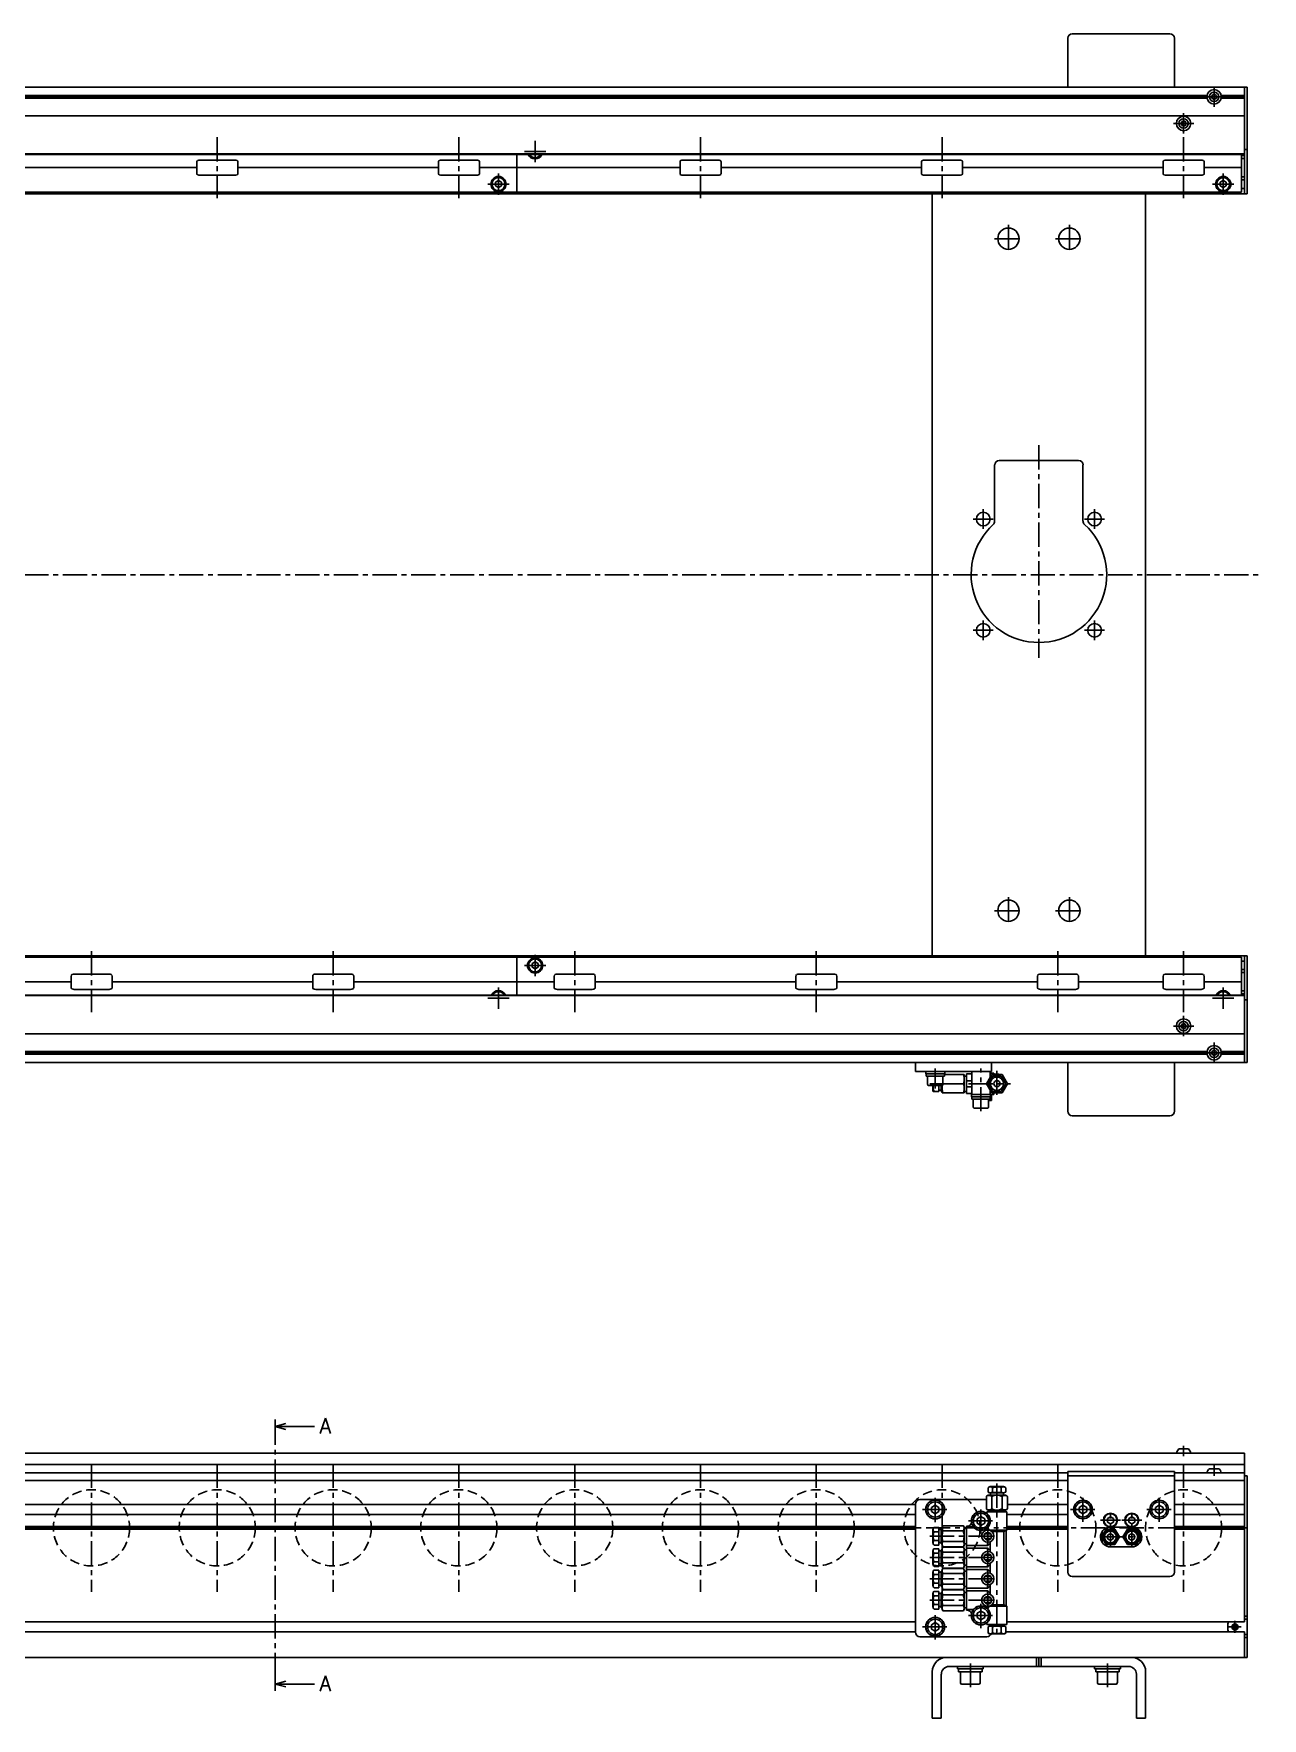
# Model space of a CAD drawing. Extents: x -10 to 3173, y -8 to 1151.
# Drawn here: x 1560 to 2366, y 28 to 1133 of the extents above; entities that cross this region are included whole.
import ezdxf

# ---------------------------------------------------------------- set-up
doc = ezdxf.new("R2010")
doc.units = 0
doc.header["$LTSCALE"] = 0.5
doc.linetypes.add('CENTER', pattern=[50.8, 31.75, -6.35, 6.35, -6.35])
doc.linetypes.add('DASHED', pattern=[19.05, 12.7, -6.35])
for name, color, linetype in [('MSM_CENTER', 1, 'CENTER'), ('MSM_CONTINUOUS', 7, 'CONTINUOUS'), ('MSM_DASHED', 4, 'DASHED'), ('MSM_PART_NUMBER', 7, 'CONTINUOUS')]:
    doc.layers.add(name, color=color, linetype=linetype)
doc.styles.get("Standard").update_dxf_attribs({"font": 'txt.shx', "height": 10, "bigfont": 'bigfont.shx'})

# ---------------------------------------------------------------- blocks, each defined once
blk = doc.blocks.new('*U88')
at = {"layer": 'MSM_PART_NUMBER'}
blk.add_text('A', height=10, dxfattribs=at).set_placement((1747.3, 214.9))
blk = doc.blocks.new('*U89')
at = {"layer": 'MSM_PART_NUMBER'}
blk.add_text('A', height=10, dxfattribs=at).set_placement((1747.3, 45.9))

msp = doc.modelspace()

# ---------------------------------------------------------------- linework, layer by layer
at = {"layer": 'MSM_CENTER'}
for p, q in [((2334.2, 1098.8), (2334.2, 1085.3)), ((2327.5, 1092), (2341, 1092)), ((2307.5, 1074.5), (2321, 1074.5)), ((2314.2, 1081.3), (2314.2, 1067.8)), ((1680.2, 1065.5), (1680.2, 1025.5)), ((1838.7, 1065.5), (1838.7, 1025.5)), ((1888.7, 1049.2), (1888.7, 1063.2)), ((1997.2, 1065.5), (1997.2, 1025.5)), ((2155.7, 1065.5), (2155.7, 1025.5)), ((2314.2, 1065.5), (2314.2, 1025.5)), ((1881.7, 1056.2), (1895.8, 1056.2)), ((1864.7, 1027.7), (1864.7, 1041.7)), ((2340.2, 1027.7), (2340.2, 1041.7)), ((1857.7, 1034.7), (1871.8, 1034.7)), ((2333.2, 1034.7), (2347.2, 1034.7)), ((2199.3, 1007.9), (2199.3, 989.9)), ((2239.3, 1007.9), (2239.3, 989.9)), ((2190.2, 998.9), (2208.3, 998.9)), ((2230.2, 998.9), (2248.2, 998.9)), ((2219.3, 863.4), (2219.3, 723.9)), ((2182.8, 821.4), (2182.8, 808.4)), ((2255.8, 821.4), (2255.8, 808.4)), ((2176.2, 814.9), (2189.3, 814.9)), ((2249.2, 814.9), (2262.3, 814.9)), ((359.7, 778.4), (2365.9, 778.4)), ((2176.2, 741.9), (2189.3, 741.9)), ((2182.8, 748.4), (2182.8, 735.4)), ((2249.2, 741.9), (2262.3, 741.9)), ((2255.8, 748.4), (2255.8, 735.4)), ((2199.3, 566.9), (2199.3, 548.9)), ((2239.3, 566.9), (2239.3, 548.9)), ((2190.2, 557.9), (2208.3, 557.9)), ((2230.2, 557.9), (2248.2, 557.9)), ((1597.7, 531.3), (1597.7, 491.3)), ((1756.2, 531.3), (1756.2, 491.3)), ((1914.7, 531.3), (1914.7, 491.3)), ((2073.2, 531.3), (2073.2, 491.3)), ((2231.7, 531.3), (2231.7, 491.3)), ((2314.2, 531.3), (2314.2, 491.3)), ((1881.7, 522), (1895.8, 522)), ((1888.7, 515), (1888.7, 529)), ((1857.7, 500.5), (1871.8, 500.5)), ((1864.7, 493.5), (1864.7, 507.5)), ((2333.2, 500.5), (2347.2, 500.5)), ((2340.2, 493.5), (2340.2, 507.5)), ((2314.2, 489), (2314.2, 475.5)), ((2307.5, 482.2), (2321, 482.2)), ((2327.5, 464.7), (2341, 464.7)), ((2334.2, 471.5), (2334.2, 458)), ((2151.2, 441.3), (2151.2, 454.4)), ((2181.2, 426.3), (2181.2, 454.4)), ((2147.7, 444.4), (2200.7, 444.4)), ((2191.7, 452.9), (2191.7, 435.9)), ((1718.2, 55), (1718.2, 215)), ((2314.2, 206.8), (2314.2, 200)), ((1597.7, 195), (1597.7, 111)), ((1680.2, 195), (1680.2, 111)), ((1756.2, 195), (1756.2, 111)), ((1838.7, 195), (1838.7, 111)), ((1914.7, 195), (1914.7, 111)), ((1997.2, 195), (1997.2, 111)), ((2073.2, 195), (2073.2, 111)), ((2155.7, 195), (2155.7, 111)), ((2231.7, 195), (2231.7, 111)), ((2314.2, 195), (2314.2, 111)), ((2334.2, 193.8), (2334.2, 187)), ((2191.7, 182), (2191.7, 81.5)), ((2151.2, 156.7), (2151.2, 173.3)), ((2248.2, 156.9), (2248.2, 173.1)), ((2298.2, 156.9), (2298.2, 173.1)), ((2143, 165), (2159.5, 165)), ((2173, 157.5), (2189.5, 157.5)), ((2181.2, 149.2), (2181.2, 165.8)), ((2240.1, 165), (2256.3, 165)), ((2259.7, 158), (2272.8, 158)), ((2266.2, 140), (2266.2, 164.6)), ((2273.7, 158), (2286.8, 158)), ((2280.2, 140), (2280.2, 164.6)), ((2290.1, 165), (2306.3, 165)), ((367.2, 153), (2356.3, 153)), ((2147.7, 147.5), (2191.7, 147.5)), ((2185.7, 141.5), (2185.7, 153.5)), ((2259.2, 147), (2287.3, 147)), ((2147.7, 133.5), (2191.7, 133.5)), ((2185.7, 127.5), (2185.7, 139.5)), ((2185.7, 113.5), (2185.7, 125.5)), ((2147.7, 119.5), (2191.7, 119.5)), ((2185.7, 99.5), (2185.7, 111.5)), ((2147.7, 105.5), (2191.7, 105.5)), ((2181.2, 87.2), (2181.2, 103.8)), ((2151.2, 79.7), (2151.2, 96.3)), ((2173, 95.5), (2189.5, 95.5)), ((2347.9, 84), (2347.9, 92)), ((2143, 88), (2159.5, 88)), ((2343.8, 88), (2351.9, 88)), ((2174.3, 48.4), (2174.3, 64)), ((2264.2, 48.4), (2264.2, 64))]:
    msp.add_line(p, q, dxfattribs=at)
at = {"layer": 'MSM_CONTINUOUS'}
for p, q in [((2238.2, 1098.4), (2238.2, 1130.4)), ((2241.2, 1133.4), (2305.2, 1133.4)), ((2308.2, 1098.4), (2308.2, 1130.4)), ((2355.9, 1098.4), (370.6, 1098.4)), ((2354.2, 1098.3), (372.2, 1098.3)), ((2354.2, 1028.4), (2354.2, 1098.4)), ((2355.9, 1028.4), (2355.9, 1098.4)), ((2329.6, 1092.9), (396.9, 1092.9)), ((2329.6, 1091.2), (396.9, 1091.2)), ((2329.5, 1092), (397, 1092)), ((2334.2, 1093.8), (2332.8, 1092.9)), ((2332.8, 1092.9), (2332.8, 1091.2)), ((2332.8, 1091.2), (2334.2, 1090.3)), ((2335.7, 1092.9), (2334.2, 1093.8)), ((2334.2, 1090.3), (2335.7, 1091.2)), ((2335.7, 1091.2), (2335.7, 1092.9)), ((2354.2, 1092.9), (2338.9, 1092.9)), ((2354.2, 1091.2), (2338.9, 1091.2)), ((2354.2, 1092), (2339, 1092)), ((2354.2, 1079.5), (372.2, 1079.5)), ((2313.4, 1076), (2312.5, 1074.5)), ((2312.5, 1074.5), (2313.4, 1073)), ((2313.4, 1076), (2315.1, 1076)), ((2313.4, 1073), (2315.1, 1073)), ((2316, 1074.5), (2315.1, 1076)), ((2315.1, 1073), (2316, 1074.5)), ((2354.2, 1054.1), (372.2, 1054.1)), ((2354.2, 1054.5), (422.2, 1054.5)), ((1691.7, 1050.5), (1668.8, 1050.5)), ((1850.2, 1050.5), (1827.3, 1050.5)), ((1876.7, 1054.1), (1876.7, 1029.4)), ((1888.7, 1053.9), (1888.4, 1054.1)), ((1889.1, 1054.1), (1888.7, 1053.9)), ((2008.7, 1050.5), (1985.8, 1050.5)), ((2167.2, 1050.5), (2144.3, 1050.5)), ((2325.7, 1050.5), (2302.8, 1050.5)), ((2352.2, 1054.1), (2352.2, 1029.4)), ((2354.2, 1053.4), (2352.2, 1053.4)), ((2354.2, 1051.4), (2352.2, 1051.4)), ((2355.9, 1057.4), (2354.2, 1057.4)), ((1666.8, 1045.5), (1535.2, 1045.5)), ((1666.8, 1049.5), (1666.8, 1041.5)), ((1691.7, 1040.5), (1668.8, 1040.5)), ((1693.7, 1041.5), (1693.7, 1049.5)), ((1825.3, 1045.5), (1693.7, 1045.5)), ((1825.3, 1049.5), (1825.3, 1041.5)), ((1850.2, 1040.5), (1827.3, 1040.5)), ((1852.2, 1041.5), (1852.2, 1049.5)), ((1983.8, 1045.5), (1852.2, 1045.5)), ((1983.8, 1049.5), (1983.8, 1041.5)), ((2008.7, 1040.5), (1985.8, 1040.5)), ((2010.7, 1041.5), (2010.7, 1049.5)), ((2142.3, 1045.5), (2010.7, 1045.5)), ((2142.3, 1049.5), (2142.3, 1041.5)), ((2167.2, 1040.5), (2144.3, 1040.5)), ((2169.2, 1041.5), (2169.2, 1049.5)), ((2300.8, 1045.5), (2169.2, 1045.5)), ((2300.8, 1049.5), (2300.8, 1041.5)), ((2325.7, 1040.5), (2302.8, 1040.5)), ((2327.7, 1041.5), (2327.7, 1049.5)), ((2327.7, 1045.5), (2352.2, 1045.5)), ((2354.2, 1039.4), (2352.2, 1039.4)), ((2352.2, 1029.4), (450.2, 1029.4)), ((2355.9, 1028.4), (450.2, 1028.4)), ((1862.7, 1035.9), (1864.7, 1037.1)), ((1862.7, 1033.6), (1862.7, 1035.9)), ((1864.7, 1032.4), (1862.7, 1033.6)), ((1866.7, 1033.6), (1864.7, 1032.4)), ((1864.7, 1037.1), (1866.7, 1035.9)), ((1866.7, 1035.9), (1866.7, 1033.6)), ((2149.3, 528.4), (2149.3, 1028.4)), ((2289.3, 528.4), (2289.3, 1028.4)), ((2338.2, 1035.9), (2340.2, 1037.1)), ((2338.2, 1033.6), (2338.2, 1035.9)), ((2340.2, 1032.4), (2338.2, 1033.6)), ((2340.2, 1037.1), (2342.2, 1035.9)), ((2342.2, 1033.6), (2340.2, 1032.4)), ((2342.2, 1035.9), (2342.2, 1033.6)), ((2354.2, 1037.4), (2352.2, 1037.4)), ((2354.2, 1031.9), (2352.2, 1031.9)), ((2245.3, 853.4), (2193.3, 853.4)), ((2190.2, 850.4), (2190.2, 813.5)), ((2248.2, 813.5), (2248.2, 850.4)), ((2355.9, 528.4), (450.2, 528.4)), ((450.2, 527.4), (2352.2, 527.4)), ((1876.7, 502.6), (1876.7, 527.4)), ((1886.7, 523.2), (1888.7, 524.4)), ((1886.7, 520.9), (1886.7, 523.2)), ((1888.7, 519.7), (1886.7, 520.9)), ((1888.7, 524.4), (1890.7, 523.2)), ((1890.7, 520.9), (1888.7, 519.7)), ((1890.7, 523.2), (1890.7, 520.9)), ((2352.2, 502.6), (2352.2, 527.4)), ((2354.2, 524.9), (2352.2, 524.9)), ((2354.2, 458.4), (2354.2, 528.4)), ((2355.9, 458.4), (2355.9, 528.4)), ((1452.7, 511.3), (1584.3, 511.3)), ((1584.3, 515.3), (1584.3, 507.3)), ((1586.3, 516.3), (1609.2, 516.3)), ((1611.2, 507.3), (1611.2, 515.3)), ((1611.2, 511.3), (1742.8, 511.3)), ((1742.8, 515.3), (1742.8, 507.3)), ((1744.8, 516.3), (1767.7, 516.3)), ((1769.7, 507.3), (1769.7, 515.3)), ((1769.7, 511.3), (1901.3, 511.3)), ((1901.3, 515.3), (1901.3, 507.3)), ((1903.3, 516.3), (1926.2, 516.3)), ((1928.2, 507.3), (1928.2, 515.3)), ((1928.2, 511.3), (2059.8, 511.3)), ((2059.8, 515.3), (2059.8, 507.3)), ((2061.8, 516.3), (2084.7, 516.3)), ((2086.7, 507.3), (2086.7, 515.3)), ((2086.7, 511.3), (2218.3, 511.3)), ((2218.3, 515.3), (2218.3, 507.3)), ((2220.3, 516.3), (2243.2, 516.3)), ((2245.2, 507.3), (2245.2, 515.3)), ((2245.2, 511.3), (2300.8, 511.3)), ((2300.8, 515.3), (2300.8, 507.3)), ((2302.8, 516.3), (2325.7, 516.3)), ((2327.7, 507.3), (2327.7, 515.3)), ((2327.7, 511.3), (2352.2, 511.3)), ((2354.2, 519.4), (2352.2, 519.4)), ((2354.2, 517.4), (2352.2, 517.4)), ((2354.2, 502.6), (372.2, 502.6)), ((2354.2, 502.2), (422.2, 502.2)), ((1586.3, 506.3), (1609.2, 506.3)), ((1744.8, 506.3), (1767.7, 506.3)), ((1864.4, 502.6), (1864.7, 502.9)), ((1864.7, 502.9), (1865.1, 502.6)), ((1903.3, 506.3), (1926.2, 506.3)), ((2061.8, 506.3), (2084.7, 506.3)), ((2220.3, 506.3), (2243.2, 506.3)), ((2302.8, 506.3), (2325.7, 506.3)), ((2339.9, 502.6), (2340.2, 502.9)), ((2340.2, 502.9), (2340.6, 502.6)), ((2354.2, 505.4), (2352.2, 505.4)), ((2354.2, 503.4), (2352.2, 503.4)), ((2355.9, 499.4), (2354.2, 499.4)), ((2354.2, 477.2), (372.2, 477.2)), ((2313.4, 483.7), (2312.5, 482.2)), ((2312.5, 482.2), (2313.4, 480.7)), ((2315.1, 483.7), (2313.4, 483.7)), ((2315.1, 480.7), (2313.4, 480.7)), ((2316, 482.2), (2315.1, 483.7)), ((2315.1, 480.7), (2316, 482.2)), ((2329.6, 465.6), (396.9, 465.6)), ((2329.5, 464.7), (397, 464.7)), ((2334.2, 466.5), (2332.8, 465.6)), ((2332.8, 465.6), (2332.8, 463.9)), ((2335.7, 465.6), (2334.2, 466.5)), ((2335.7, 463.9), (2335.7, 465.6)), ((2354.2, 465.6), (2338.9, 465.6)), ((2354.2, 464.7), (2339, 464.7)), ((2355.9, 458.4), (370.6, 458.4)), ((2354.2, 458.4), (372.2, 458.4)), ((2329.6, 463.9), (396.9, 463.9)), ((2138.2, 458.4), (2138.2, 452.4)), ((2188.2, 458.4), (2188.2, 452.4)), ((2238.2, 458.4), (2238.2, 426.4)), ((2308.2, 458.4), (2308.2, 426.4)), ((2332.8, 463.9), (2334.2, 463)), ((2334.2, 463), (2335.7, 463.9)), ((2354.2, 463.9), (2338.9, 463.9)), ((2188.2, 452.4), (2138.2, 452.4)), ((2145, 452.4), (2145, 450.8)), ((2145, 450.8), (2157.5, 450.8)), ((2145.2, 450.8), (2145.2, 449.3)), ((2145.2, 449.3), (2157.4, 449.3)), ((2146.2, 449.3), (2146.2, 443.8)), ((2146.8, 443.3), (2155.7, 443.3)), ((2149.7, 443.3), (2149.7, 440)), ((2153.7, 443.3), (2153.7, 439.4)), ((2155.2, 443.3), (2155.2, 439.4)), ((2155.7, 443.3), (2155.7, 438.4)), ((2156.2, 443.8), (2156.2, 449.3)), ((2169.7, 444.4), (2156.3, 444.4)), ((2157.4, 449.3), (2157.4, 450.8)), ((2170.2, 450.4), (2157.4, 450.4)), ((2157.5, 450.8), (2157.5, 452.4)), ((2170.2, 450.4), (2170.2, 438.4)), ((2171.7, 449.4), (2170.2, 449.4)), ((2175.2, 450.9), (2171.7, 450.9)), ((2171.7, 450.9), (2171.7, 437.9)), ((2175.2, 446.4), (2171.7, 446.4)), ((2175.2, 442.4), (2171.7, 442.4)), ((2175.2, 452.4), (2175.2, 437.4)), ((2184.8, 444.4), (2188.3, 450.4)), ((2188.3, 438.4), (2184.8, 444.4)), ((2186, 444.4), (2188.9, 449.4)), ((2188.9, 439.4), (2186, 444.4)), ((2187.2, 448.6), (2187.2, 452.4)), ((2187.2, 451.4), (2189.8, 451.4)), ((2188.3, 450.4), (2195.2, 450.4)), ((2188.9, 449.4), (2194.6, 449.4)), ((2189.8, 450.6), (2189.8, 451.4)), ((2194.6, 449.4), (2197.5, 444.4)), ((2197.5, 444.4), (2194.6, 439.4)), ((2195.2, 450.4), (2198.7, 444.4)), ((2198.7, 444.4), (2195.2, 438.4)), ((2153.7, 439.4), (2149.9, 439.4)), ((2153.7, 440.1), (2155.2, 440.1)), ((2155.2, 439.4), (2155.7, 439.4)), ((2155.7, 438.4), (2170.2, 438.4)), ((2170.2, 439.4), (2171.7, 439.4)), ((2171.7, 437.9), (2175.2, 437.9)), ((2175, 437.4), (2189.8, 437.4)), ((2175, 437.4), (2175, 435.8)), ((2175, 435.8), (2187.5, 435.8)), ((2175.2, 435.8), (2175.2, 434.3)), ((2175.2, 434.3), (2187.4, 434.3)), ((2176.2, 434.3), (2176.2, 428.9)), ((2186.2, 428.9), (2186.2, 434.3)), ((2188.2, 433.4), (2186.2, 433.4)), ((2187.2, 437.4), (2187.2, 440.2)), ((2187.4, 434.3), (2187.4, 435.8)), ((2187.5, 435.8), (2187.5, 437.4)), ((2187.5, 436.4), (2187.7, 436.4)), ((2187.7, 433.4), (2187.7, 436.4)), ((2188.2, 433.4), (2188.2, 437.4)), ((2195.2, 438.4), (2188.3, 438.4)), ((2194.6, 439.4), (2188.9, 439.4)), ((2189.8, 437.4), (2189.8, 438.4)), ((2176.9, 428.3), (2185.6, 428.3)), ((2305.2, 423.4), (2241.2, 423.4)), ((1718.2, 215), (1718.2, 224)), ((1718.2, 219.5), (1725.2, 221.4)), ((1718.2, 219.5), (1743.9, 219.5)), ((1725.2, 217.6), (1718.2, 219.5)), ((2354.2, 202), (372.2, 202)), ((2317.4, 204.8), (2311.1, 204.8)), ((2354.2, 91.3), (2354.2, 202)), ((2354.2, 194.6), (674.4, 194.6)), ((2238.2, 189), (676.6, 189)), ((2308.2, 190), (2238.2, 190)), ((2238.2, 124), (2238.2, 190)), ((2308.2, 124), (2308.2, 190)), ((2354.2, 189), (2308.2, 189)), ((2337.4, 191.8), (2331.1, 191.8)), ((2238.2, 184), (678.6, 184)), ((2186, 179.2), (2186, 176.3)), ((2196.2, 180), (2187.4, 180)), ((2188.9, 179.2), (2188.9, 176.3)), ((2194.6, 179.2), (2194.6, 176.3)), ((2197.5, 179.2), (2197.5, 176.3)), ((2308.2, 187), (2238.2, 187)), ((2354.2, 184), (2308.2, 184)), ((2355.9, 187), (2354.2, 187)), ((2355.9, 68), (2355.9, 187)), ((2138.2, 168.3), (667.2, 168.3)), ((2138.2, 168.5), (2138.2, 84.5)), ((2184.8, 171.5), (2141.2, 171.5)), ((2151.2, 167.9), (2148.7, 166.4)), ((2148.7, 166.4), (2148.7, 163.6)), ((2153.7, 166.4), (2151.2, 167.9)), ((2153.7, 163.6), (2153.7, 166.4)), ((2184.8, 173.5), (2184.8, 165.5)), ((2196.9, 174.5), (2186.5, 174.5)), ((2187.5, 176), (2187.5, 174.5)), ((2187.5, 176), (2196, 176)), ((2188.3, 173.5), (2188.3, 165.5)), ((2195.2, 173.5), (2195.2, 165.5)), ((2196, 174.5), (2196, 176)), ((2198.7, 173.5), (2198.7, 165.5)), ((2238.2, 168.3), (2198.7, 168.3)), ((2245.7, 166.4), (2248.2, 167.9)), ((2245.7, 163.6), (2245.7, 166.4)), ((2248.2, 167.9), (2250.7, 166.4)), ((2250.7, 163.6), (2250.7, 166.4)), ((2295.7, 166.4), (2298.2, 167.9)), ((2295.7, 163.6), (2295.7, 166.4)), ((2298.2, 167.9), (2300.7, 166.4)), ((2300.7, 163.6), (2300.7, 166.4)), ((2354.2, 168.3), (2308.2, 168.3)), ((2138.2, 161.8), (682.2, 161.8)), ((2148.7, 163.6), (2151.2, 162.1)), ((2151.2, 162.1), (2153.7, 163.6)), ((2181.2, 160.4), (2178.7, 158.9)), ((2178.7, 158.9), (2178.7, 156.1)), ((2178.7, 156.1), (2181.2, 154.6)), ((2183.7, 158.9), (2181.2, 160.4)), ((2181.2, 154.6), (2183.7, 156.1)), ((2183.7, 156.1), (2183.7, 158.9)), ((2185.2, 163.5), (2185.2, 162.3)), ((2198.2, 163.5), (2185.2, 163.5)), ((2196.9, 164.5), (2186.5, 164.5)), ((2186.7, 164.5), (2186.7, 163.5)), ((2196.7, 163.5), (2196.7, 164.5)), ((2198.2, 151.5), (2198.2, 163.5)), ((2238.2, 161.8), (2198.2, 161.8)), ((2248.2, 162.1), (2245.7, 163.6)), ((2250.7, 163.6), (2248.2, 162.1)), ((2264.2, 159.2), (2266.2, 160.3)), ((2264.2, 156.8), (2264.2, 159.2)), ((2266.2, 155.7), (2264.2, 156.8)), ((2266.2, 160.3), (2268.2, 159.2)), ((2268.2, 156.8), (2266.2, 155.7)), ((2268.2, 156.8), (2268.2, 159.2)), ((2278.2, 159.2), (2280.2, 160.3)), ((2278.2, 156.8), (2278.2, 159.2)), ((2280.2, 155.7), (2278.2, 156.8)), ((2280.2, 160.3), (2282.2, 159.2)), ((2282.2, 156.8), (2280.2, 155.7)), ((2282.2, 156.8), (2282.2, 159.2)), ((2298.2, 162.1), (2295.7, 163.6)), ((2300.7, 163.6), (2298.2, 162.1)), ((2354.2, 161.8), (2308.2, 161.8)), ((2138.2, 153.9), (682.2, 153.9)), ((2138.2, 153), (682.2, 153)), ((2138.2, 152.1), (682.2, 152.1)), ((2149.7, 151.9), (2149.7, 143.1)), ((2153.7, 153.3), (2150.5, 153.3)), ((2153.7, 150.4), (2150.5, 150.4)), ((2153.7, 144.6), (2150.5, 144.6)), ((2153.7, 153.3), (2153.7, 141.7)), ((2155.2, 151.8), (2153.7, 151.8)), ((2155.7, 152.5), (2155.2, 152.5)), ((2155.2, 152.5), (2155.2, 142.5)), ((2156.3, 154.4), (2155.7, 153.5)), ((2155.7, 153.5), (2155.7, 141.5)), ((2169.7, 154.4), (2156.3, 154.4)), ((2169.7, 151), (2156.3, 151)), ((2169.7, 144), (2156.3, 144)), ((2170.2, 153.5), (2169.7, 154.4)), ((2170.2, 153.5), (2170.2, 141.5)), ((2171.7, 152.5), (2170.2, 152.5)), ((2171.7, 154), (2171.7, 99)), ((2172.2, 154), (2171.7, 154)), ((2176.3, 153.7), (2171.7, 153.7)), ((2187.7, 149), (2183.7, 149)), ((2183.7, 146), (2187.7, 146)), ((2185.5, 153), (2185.5, 151.5)), ((2186.6, 151.5), (2186.8, 151.4)), ((2198.2, 151.5), (2186.6, 151.5)), ((2187.6, 143.9), (2187.2, 142.9)), ((2196.3, 150.6), (2188.2, 150.6)), ((2196.3, 150.6), (2197.7, 151.4)), ((2196.3, 102.4), (2196.3, 150.6)), ((2197.7, 101.6), (2197.7, 151.4)), ((2197.8, 151.2), (2198.2, 151.5)), ((2238.2, 153.9), (2198.2, 153.9)), ((2238.2, 153), (2198.2, 153)), ((2238.2, 152.1), (2198.2, 152.1)), ((2263.3, 152), (2260.4, 147)), ((2260.4, 147), (2263.3, 142)), ((2260.7, 150.5), (2260.7, 147.5)), ((2260.7, 146.5), (2260.7, 143.5)), ((2261.6, 147), (2263.9, 151)), ((2263.9, 143), (2261.6, 147)), ((2269.2, 152), (2263.3, 152)), ((2263.9, 151), (2268.6, 151)), ((2267.2, 153.5), (2279.3, 153.5)), ((2268.6, 151), (2270.9, 147)), ((2270.9, 147), (2268.6, 143)), ((2272.1, 147), (2269.2, 152)), ((2269.2, 142), (2272.1, 147)), ((2277.3, 152), (2274.4, 147)), ((2274.4, 147), (2277.3, 142)), ((2275.6, 147), (2277.9, 151)), ((2277.9, 143), (2275.6, 147)), ((2283.2, 152), (2277.3, 152)), ((2277.9, 151), (2282.6, 151)), ((2282.6, 151), (2284.9, 147)), ((2284.9, 147), (2282.6, 143)), ((2286.1, 147), (2283.2, 152)), ((2283.2, 142), (2286.1, 147)), ((2285.7, 147.5), (2285.7, 150.5)), ((2286.1, 149.8), (2285.7, 149.5)), ((2285.7, 143.5), (2285.7, 146.5)), ((2285.8, 149.8), (2286, 150)), ((2354.2, 153.9), (2308.2, 153.9)), ((2354.2, 153), (2308.2, 153)), ((2354.2, 152.1), (2308.2, 152.1)), ((2149.7, 137.9), (2149.7, 129.1)), ((2153.7, 141.7), (2150.5, 141.7)), ((2153.7, 139.3), (2150.5, 139.3)), ((2153.7, 136.4), (2150.5, 136.4)), ((2153.7, 143.3), (2155.2, 143.3)), ((2153.7, 139.3), (2153.7, 127.7)), ((2155.2, 137.8), (2153.7, 137.8)), ((2155.2, 142.5), (2155.7, 142.5)), ((2155.7, 138.5), (2155.2, 138.5)), ((2155.2, 138.5), (2155.2, 128.5)), ((2155.7, 141.5), (2156.3, 140.6)), ((2156.3, 140.4), (2155.7, 139.5)), ((2155.7, 139.5), (2155.7, 127.5)), ((2169.7, 140.6), (2156.3, 140.6)), ((2169.7, 140.4), (2156.3, 140.4)), ((2169.7, 137), (2156.3, 137)), ((2169.7, 140.6), (2170.2, 141.5)), ((2170.2, 139.5), (2169.7, 140.4)), ((2170.2, 142.5), (2171.7, 142.5)), ((2170.2, 139.5), (2170.2, 127.5)), ((2171.7, 138.5), (2170.2, 138.5)), ((2171.7, 141.3), (2185.5, 141.3)), ((2185.5, 139.7), (2171.7, 139.7)), ((2187.7, 135), (2183.7, 135)), ((2185.5, 143.5), (2185.5, 141.3)), ((2185.5, 139.7), (2185.5, 137.5)), ((2187.2, 142.9), (2187.2, 138.1)), ((2263.3, 142), (2269.2, 142)), ((2268.6, 143), (2263.9, 143)), ((2280.2, 140.5), (2266.2, 140.5)), ((2277.3, 142), (2283.2, 142)), ((2282.6, 143), (2277.9, 143)), ((2149.7, 123.9), (2149.7, 115.1)), ((2153.7, 130.6), (2150.5, 130.6)), ((2153.7, 127.7), (2150.5, 127.7)), ((2153.7, 125.3), (2150.5, 125.3)), ((2153.7, 122.4), (2150.5, 122.4)), ((2153.7, 129.3), (2155.2, 129.3)), ((2153.7, 125.3), (2153.7, 113.7)), ((2155.2, 123.8), (2153.7, 123.8)), ((2155.2, 128.5), (2155.7, 128.5)), ((2155.7, 124.5), (2155.2, 124.5)), ((2155.2, 124.5), (2155.2, 114.5)), ((2155.7, 127.5), (2156.3, 126.6)), ((2156.3, 126.4), (2155.7, 125.5)), ((2155.7, 125.5), (2155.7, 113.5)), ((2169.7, 130), (2156.3, 130)), ((2169.7, 126.6), (2156.3, 126.6)), ((2169.7, 126.4), (2156.3, 126.4)), ((2169.7, 123), (2156.3, 123)), ((2169.7, 126.6), (2170.2, 127.5)), ((2170.2, 125.5), (2169.7, 126.4)), ((2170.2, 128.5), (2171.7, 128.5)), ((2170.2, 125.5), (2170.2, 113.5)), ((2171.7, 124.5), (2170.2, 124.5)), ((2171.7, 127.3), (2185.5, 127.3)), ((2185.5, 125.7), (2171.7, 125.7)), ((2183.7, 132), (2187.7, 132)), ((2185.5, 129.5), (2185.5, 127.3)), ((2185.5, 125.7), (2185.5, 123.5)), ((2187.2, 128.9), (2187.2, 124.1)), ((2153.7, 116.6), (2150.5, 116.6)), ((2153.7, 113.7), (2150.5, 113.7)), ((2153.7, 111.3), (2150.5, 111.3)), ((2153.7, 115.3), (2155.2, 115.3)), ((2153.7, 111.3), (2153.7, 99.7)), ((2155.2, 114.5), (2155.7, 114.5)), ((2155.7, 113.5), (2156.3, 112.6)), ((2156.3, 112.4), (2155.7, 111.5)), ((2155.7, 111.5), (2155.7, 99.5)), ((2169.7, 116), (2156.3, 116)), ((2169.7, 112.6), (2156.3, 112.6)), ((2169.7, 112.4), (2156.3, 112.4)), ((2169.7, 112.6), (2170.2, 113.5)), ((2170.2, 111.5), (2169.7, 112.4)), ((2170.2, 114.5), (2171.7, 114.5)), ((2170.2, 111.5), (2170.2, 99.5)), ((2171.7, 113.3), (2185.5, 113.3)), ((2185.5, 111.7), (2171.7, 111.7)), ((2187.7, 121), (2183.7, 121)), ((2183.7, 118), (2187.7, 118)), ((2185.5, 115.5), (2185.5, 113.3)), ((2185.5, 111.7), (2185.5, 109.5)), ((2187.2, 114.9), (2187.2, 110.1)), ((2305.2, 121), (2241.2, 121)), ((2149.7, 109.9), (2149.7, 101.1)), ((2153.7, 108.4), (2150.5, 108.4)), ((2153.7, 102.6), (2150.5, 102.6)), ((2153.7, 99.7), (2150.5, 99.7)), ((2155.2, 109.8), (2153.7, 109.8)), ((2153.7, 101.3), (2155.2, 101.3)), ((2155.7, 110.5), (2155.2, 110.5)), ((2155.2, 110.5), (2155.2, 100.5)), ((2155.2, 100.5), (2155.7, 100.5)), ((2155.7, 99.5), (2156.3, 98.6)), ((2169.7, 109), (2156.3, 109)), ((2169.7, 102), (2156.3, 102)), ((2169.7, 98.6), (2170.2, 99.5)), ((2171.7, 110.5), (2170.2, 110.5)), ((2170.2, 100.5), (2171.7, 100.5)), ((2187.7, 107), (2183.7, 107)), ((2183.7, 104), (2187.7, 104)), ((2185.5, 101.5), (2185.5, 100)), ((2186.6, 101.5), (2186.8, 101.6)), ((2198.2, 101.5), (2186.6, 101.5)), ((2196.3, 102.4), (2188.2, 102.4)), ((2197.7, 101.6), (2196.3, 102.4)), ((2198.2, 101.5), (2197.7, 101.8)), ((2198.2, 89.5), (2198.2, 101.5)), ((2138.2, 91.3), (682.2, 91.3)), ((2151.2, 90.9), (2148.7, 89.4)), ((2148.7, 89.4), (2148.7, 86.6)), ((2153.7, 89.4), (2151.2, 90.9)), ((2153.7, 86.6), (2153.7, 89.4)), ((2169.7, 98.6), (2156.3, 98.6)), ((2171.7, 99.3), (2176.3, 99.3)), ((2171.7, 99), (2172.2, 99)), ((2181.2, 98.4), (2178.7, 96.9)), ((2178.7, 96.9), (2178.7, 94.1)), ((2178.7, 94.1), (2181.2, 92.6)), ((2183.7, 96.9), (2181.2, 98.4)), ((2181.2, 92.6), (2183.7, 94.1)), ((2183.7, 94.1), (2183.7, 96.9)), ((2185.2, 90.7), (2185.2, 89.5)), ((2198.2, 89.5), (2185.2, 89.5)), ((2186.7, 88.5), (2186, 88.1)), ((2186.7, 89.5), (2186.7, 88.5)), ((2196.7, 88.5), (2186.7, 88.5)), ((2196.7, 88.5), (2196.7, 89.5)), ((2197.5, 88.1), (2196.7, 88.5)), ((2354.2, 91.3), (2198.2, 91.3)), ((2343.2, 90), (2343.2, 86)), ((2347.3, 89), (2346.7, 88)), ((2348.4, 89), (2347.3, 89)), ((2349, 88), (2348.4, 89)), ((2355.9, 95), (2354.2, 95)), ((2354.2, 93), (2355.9, 93)), ((2138.2, 84.8), (679.7, 84.8)), ((2141.2, 81.5), (2185.2, 81.5)), ((2148.7, 86.6), (2151.2, 85.1)), ((2151.2, 85.1), (2153.7, 86.6)), ((2186, 88.1), (2186, 83.9)), ((2186, 83.9), (2186.7, 83.5)), ((2196.7, 83.5), (2186.7, 83.5)), ((2188.9, 88.1), (2188.9, 83.9)), ((2194.6, 88.1), (2194.6, 83.9)), ((2196.7, 83.5), (2197.5, 83.9)), ((2197.5, 88.1), (2197.5, 83.9)), ((2354.2, 84.8), (2197.5, 84.8)), ((2346.7, 88), (2347.3, 87)), ((2347.3, 87), (2348.4, 87)), ((2348.4, 87), (2349, 88)), ((2354.2, 68), (2354.2, 84.8)), ((2354.2, 83), (2355.9, 83)), ((2355.9, 81), (2354.2, 81)), ((2355.9, 68), (472.2, 68)), ((2217.8, 62), (2217.8, 68)), ((2219.3, 62), (2219.3, 68)), ((2220.8, 62), (2220.8, 68)), ((2149.3, 58.5), (2149.3, 28)), ((2155.2, 57), (2155.2, 28)), ((2278.2, 62), (2160.3, 62)), ((2165.8, 62), (2165.8, 60.4)), ((2182.8, 60.4), (2165.8, 60.4)), ((2166.6, 60.4), (2166.6, 58.4)), ((2182, 58.4), (2166.6, 58.4)), ((2167.8, 58.4), (2167.8, 51.2)), ((2180.8, 51.2), (2180.8, 58.4)), ((2182, 58.4), (2182, 60.4)), ((2182.8, 60.4), (2182.8, 62)), ((2255.8, 62), (2255.8, 60.4)), ((2272.8, 60.4), (2255.8, 60.4)), ((2256.6, 60.4), (2256.6, 58.4)), ((2272, 58.4), (2256.6, 58.4)), ((2257.8, 58.4), (2257.8, 51.2)), ((2270.8, 51.2), (2270.8, 58.4)), ((2272, 58.4), (2272, 60.4)), ((2272.8, 60.4), (2272.8, 62)), ((2283.3, 28), (2283.3, 57)), ((2289.3, 58.5), (2289.3, 28)), ((1718.2, 46), (1718.2, 55)), ((1718.2, 50.5), (1725.2, 52.4)), ((1725.2, 48.6), (1718.2, 50.5)), ((1718.2, 50.5), (1743.9, 50.5)), ((2179.9, 50.4), (2168.6, 50.4)), ((2269.9, 50.4), (2258.6, 50.4)), ((2155.2, 28), (2149.3, 28)), ((2289.3, 28), (2283.3, 28))]:
    msp.add_line(p, q, dxfattribs=at)
for centre, radius in [((2334.2, 1092), 4.75), ((2334.2, 1092), 3.13), ((2314.2, 1074.5), 4.75), ((2314.2, 1074.5), 3.13), ((1864.7, 1034.7), 5), ((2340.2, 1034.7), 5), ((1864.7, 1034.7), 4.25), ((2340.2, 1034.7), 4.25), ((2199.3, 998.9), 7), ((2239.3, 998.9), 7), ((2182.8, 814.9), 4.5), ((2255.8, 814.9), 4.5), ((2182.8, 741.9), 4.5), ((2255.8, 741.9), 4.5), ((2199.3, 557.9), 7), ((2239.3, 557.9), 7), ((1888.7, 522), 5), ((1888.7, 522), 4.25), ((2314.2, 482.2), 4.75), ((2314.2, 482.2), 3.13), ((2334.2, 464.7), 4.75), ((2334.2, 464.7), 3.13), ((2191.7, 444.4), 4.4), ((2191.7, 444.4), 2), ((2151.2, 165), 6.25), ((2151.2, 165), 6.1), ((2151.2, 165), 5), ((2248.2, 165), 6.1), ((2248.2, 165), 5), ((2298.2, 165), 6.1), ((2298.2, 165), 5), ((2181.2, 157.5), 6.25), ((2181.2, 157.5), 6.1), ((2181.2, 157.5), 5), ((2266.2, 158), 4.6), ((2266.2, 158), 4.25), ((2280.2, 158), 4.6), ((2280.2, 158), 4.25), ((2185.7, 147.5), 4), ((2185.7, 147.5), 2.5), ((2266.2, 147), 3.9), ((2266.2, 147), 2), ((2280.2, 147), 3.9), ((2280.2, 147), 2), ((2185.7, 133.5), 4), ((2185.7, 133.5), 2.5), ((2185.7, 119.5), 4), ((2185.7, 119.5), 2.5), ((2181.2, 95.5), 6.25), ((2181.2, 95.5), 6.1), ((2181.2, 95.5), 5), ((2185.7, 105.5), 4), ((2185.7, 105.5), 2.5), ((2151.2, 88), 6.25), ((2151.2, 88), 6.1), ((2151.2, 88), 5), ((2347.9, 88), 2), ((2347.9, 88), 1.6)]:
    msp.add_circle(centre, radius, dxfattribs=at)
for centre, radius, start, end in [((2241.2, 1130.4), 3, 90, 180), ((2305.2, 1130.4), 3, 0, 90), ((1667.7, 1049.4), 0.882, 115.5328, 172.1027), ((1668.8, 1047.1), 3.41, 89.6687, 115.2454), ((1691.7, 1047.1), 3.41, 64.7546, 90.3313), ((1692.8, 1049.4), 0.882, 7.8973, 64.4672), ((1826.2, 1049.4), 0.882, 115.5328, 172.1027), ((1827.3, 1047.1), 3.41, 89.6687, 115.2454), ((1850.2, 1047.1), 3.41, 64.7546, 90.3313), ((1851.3, 1049.4), 0.882, 7.8973, 64.4672), ((1888.7, 1056.2), 5, 204.8346, 335.1654), ((1888.7, 1056.2), 4.25, 209.6116, 330.3884), ((1984.7, 1049.4), 0.882, 115.5328, 172.1027), ((1985.8, 1047.1), 3.41, 89.6687, 115.2454), ((2008.7, 1047.1), 3.41, 64.7546, 90.3313), ((2009.8, 1049.4), 0.882, 7.8973, 64.4672), ((2143.2, 1049.4), 0.882, 115.5328, 172.1027), ((2144.3, 1047.1), 3.41, 89.6687, 115.2454), ((2167.2, 1047.1), 3.41, 64.7546, 90.3313), ((2168.3, 1049.4), 0.882, 7.8973, 64.4672), ((2301.7, 1049.4), 0.882, 115.5328, 172.1027), ((2302.8, 1047.1), 3.41, 89.6687, 115.2454), ((2325.7, 1047.1), 3.41, 64.7546, 90.3313), ((2326.8, 1049.4), 0.882, 7.8973, 64.4672), ((1667.7, 1041.6), 0.882, 187.8973, 244.4672), ((1668.8, 1043.9), 3.41, 244.7546, 270.3313), ((1691.7, 1043.9), 3.41, 269.6687, 295.2454), ((1692.8, 1041.6), 0.882, 295.5328, 352.1027), ((1826.2, 1041.6), 0.882, 187.8973, 244.4672), ((1827.3, 1043.9), 3.41, 244.7546, 270.3313), ((1850.2, 1043.9), 3.41, 269.6687, 295.2454), ((1851.3, 1041.6), 0.882, 295.5328, 352.1027), ((1984.7, 1041.6), 0.882, 187.8973, 244.4672), ((1985.8, 1043.9), 3.41, 244.7546, 270.3313), ((2008.7, 1043.9), 3.41, 269.6687, 295.2454), ((2009.8, 1041.6), 0.882, 295.5328, 352.1027), ((2143.2, 1041.6), 0.882, 187.8973, 244.4672), ((2144.3, 1043.9), 3.41, 244.7546, 270.3313), ((2167.2, 1043.9), 3.41, 269.6687, 295.2454), ((2168.3, 1041.6), 0.882, 295.5328, 352.1027), ((2301.7, 1041.6), 0.882, 187.8973, 244.4672), ((2302.8, 1043.9), 3.41, 244.7546, 270.3313), ((2325.7, 1043.9), 3.41, 269.6687, 295.2454), ((2326.8, 1041.6), 0.882, 295.5328, 352.1027), ((2193.3, 850.4), 3, 90, 180), ((2245.3, 850.4), 3, 0, 90), ((2219.3, 778.4), 44.5, 132.3521, 47.6479), ((2187.2, 813.5), 3, 312.3521, 360), ((2251.3, 813.5), 3, 180, 227.6479), ((1585.2, 515.2), 0.882, 115.5328, 172.1027), ((1586.3, 512.9), 3.41, 89.6687, 115.2454), ((1609.2, 512.9), 3.41, 64.7546, 90.3313), ((1610.3, 515.2), 0.882, 7.8973, 64.4672), ((1743.7, 515.2), 0.882, 115.5328, 172.1027), ((1744.8, 512.9), 3.41, 89.6687, 115.2454), ((1767.7, 512.9), 3.41, 64.7546, 90.3313), ((1768.8, 515.2), 0.882, 7.8973, 64.4672), ((1902.2, 515.2), 0.882, 115.5328, 172.1027), ((1903.3, 512.9), 3.41, 89.6687, 115.2454), ((1926.2, 512.9), 3.41, 64.7546, 90.3313), ((1927.3, 515.2), 0.882, 7.8973, 64.4672), ((2060.7, 515.2), 0.882, 115.5328, 172.1027), ((2061.8, 512.9), 3.41, 89.6687, 115.2454), ((2084.7, 512.9), 3.41, 64.7546, 90.3313), ((2085.8, 515.2), 0.882, 7.8973, 64.4672), ((2219.2, 515.2), 0.882, 115.5328, 172.1027), ((2220.3, 512.9), 3.41, 89.6687, 115.2454), ((2243.2, 512.9), 3.41, 64.7546, 90.3313), ((2244.3, 515.2), 0.882, 7.8973, 64.4672), ((2301.7, 515.2), 0.882, 115.5328, 172.1027), ((2302.8, 512.9), 3.41, 89.6687, 115.2454), ((2325.7, 512.9), 3.41, 64.7546, 90.3313), ((2326.8, 515.2), 0.882, 7.8973, 64.4672), ((1585.2, 507.4), 0.882, 187.8973, 244.4672), ((1586.3, 509.7), 3.41, 244.7546, 270.3313), ((1609.2, 509.7), 3.41, 269.6687, 295.2454), ((1610.3, 507.4), 0.882, 295.5328, 352.1027), ((1743.7, 507.4), 0.882, 187.8973, 244.4672), ((1744.8, 509.7), 3.41, 244.7546, 270.3313), ((1767.7, 509.7), 3.41, 269.6687, 295.2454), ((1768.8, 507.4), 0.882, 295.5328, 352.1027), ((1864.7, 500.5), 5, 24.8346, 155.1654), ((1864.7, 500.5), 4.25, 29.6116, 150.3884), ((1902.2, 507.4), 0.882, 187.8973, 244.4672), ((1903.3, 509.7), 3.41, 244.7546, 270.3313), ((1926.2, 509.7), 3.41, 269.6687, 295.2454), ((1927.3, 507.4), 0.882, 295.5328, 352.1027), ((2060.7, 507.4), 0.882, 187.8973, 244.4672), ((2061.8, 509.7), 3.41, 244.7546, 270.3313), ((2084.7, 509.7), 3.41, 269.6687, 295.2454), ((2085.8, 507.4), 0.882, 295.5328, 352.1027), ((2219.2, 507.4), 0.882, 187.8973, 244.4672), ((2220.3, 509.7), 3.41, 244.7546, 270.3313), ((2243.2, 509.7), 3.41, 269.6687, 295.2454), ((2244.3, 507.4), 0.882, 295.5328, 352.1027), ((2301.7, 507.4), 0.882, 187.8973, 244.4672), ((2302.8, 509.7), 3.41, 244.7546, 270.3313), ((2325.7, 509.7), 3.41, 269.6687, 295.2454), ((2326.8, 507.4), 0.882, 295.5328, 352.1027), ((2340.2, 500.5), 5, 24.8346, 155.1654), ((2340.2, 500.5), 4.25, 29.6116, 150.3884), ((2146.8, 443.8), 0.5, 180, 270), ((2154.8, 441.9), 4.91, 163.4223, 210.63), ((2155.7, 443.8), 0.5, 270, 0), ((2164.4, 441.4), 8.67, 166.9784, 200.2562), ((2164.4, 447.4), 8.67, 199.559, 200.2562), ((2164.4, 441.4), 8.67, 159.7438, 160.441), ((2161.6, 447.4), 8.67, 339.7438, 20.2562), ((2161.6, 441.4), 8.67, 339.7438, 20.2562), ((2191.7, 444.4), 6.5, 67.3801, 112.6199), ((2191.7, 444.4), 5.2, 74.0576, 105.9424), ((2151.3, 440), 1.6, 180.4356, 202.495), ((2176.9, 428.9), 0.6, 180, 270), ((2185.6, 428.9), 0.6, 270, 360), ((2241.2, 426.4), 3, 180, 270), ((2305.2, 426.4), 3, 270, 0), ((2314.2, 201.1), 4.75, 129.7731, 169.0684), ((2314.3, 201.1), 4.75, 10.9316, 50.2269), ((2334.2, 188.1), 4.75, 129.7731, 169.0684), ((2334.3, 188.1), 4.75, 10.9316, 50.2269), ((2187.4, 178.4), 1.6, 90.4356, 150.0019), ((2187.1, 178.6), 1.28, 101.2367, 150.0095), ((2187.4, 177.2), 2.65, 75.4682, 102.7048), ((2187.8, 178.6), 1.27, 30.0015, 75.5168), ((2190.5, 177), 2.75, 97.7045, 127.8864), ((2191.8, 169.7), 10.1, 82.1591, 98.9764), ((2192.9, 177), 2.8, 52.0333, 85.178), ((2195.7, 178.6), 1.28, 101.2367, 150.0095), ((2196.1, 177.2), 2.65, 75.4682, 102.7048), ((2196.1, 178.4), 1.6, 29.9981, 89.5644), ((2196.4, 178.6), 1.27, 30.0015, 75.5168), ((2141.2, 168.5), 3, 90, 180), ((2186.6, 172.5), 2, 90.1103, 149.9389), ((2186.2, 172.7), 1.53, 111.5511, 150.3652), ((2186.6, 171), 3.28, 77.03, 107.5801), ((2187.5, 179.9), 3.9, 247.3775, 270), ((2187.2, 179.5), 3.45, 249.0935, 269.3389), ((2187.5, 179.8), 3.76, 264.4656, 290.7762), ((2186.9, 172.7), 1.56, 29.9411, 75.7684), ((2191.7, 166.7), 7.63, 63.0096, 116.9904), ((2191.7, 194.2), 18.1, 260.8193, 279.1807), ((2195.9, 179.5), 3.45, 249.0935, 269.3389), ((2196.5, 172.7), 1.53, 111.5511, 150.3652), ((2196.2, 179.8), 3.76, 264.4656, 290.7762), ((2196, 179.9), 3.9, 270, 292.6121), ((2197, 171), 3.28, 77.03, 107.5801), ((2196.9, 172.5), 2, 30.0316, 89.8897), ((2197.3, 172.7), 1.56, 29.9411, 75.7684), ((2172.2, 157), 3, 270, 344.3457), ((2186.6, 166.5), 2, 210.0316, 269.8897), ((2186.2, 166.3), 1.56, 209.9411, 255.7684), ((2186.5, 168), 3.28, 257.03, 287.5801), ((2187, 166.3), 1.53, 291.5511, 330.3652), ((2191.7, 172.3), 7.63, 243.0096, 296.9904), ((2196.6, 166.3), 1.56, 209.9411, 255.7684), ((2196.9, 168), 3.28, 257.03, 287.5801), ((2196.9, 166.5), 2, 270.1103, 329.9389), ((2197.3, 166.3), 1.53, 291.5511, 330.3652), ((2151.3, 151.9), 1.6, 119.9981, 179.5644), ((2151.2, 152.2), 1.28, 119.9905, 168.7633), ((2152.5, 151.8), 2.65, 167.2952, 194.5318), ((2160, 147.5), 10.1, 171.0236, 187.8409), ((2151.2, 143.5), 1.28, 119.9905, 168.7633), ((2152.5, 143.2), 2.65, 167.2952, 194.5318), ((2151.2, 151.5), 1.27, 194.4832, 239.9985), ((2152.7, 148.7), 2.75, 142.1136, 172.2955), ((2152.8, 146.3), 2.8, 184.822, 217.9667), ((2164.1, 147.4), 8.31, 175.7914, 187.9999), ((2159.2, 152.6), 3.47, 147.6436, 177.9722), ((2273, 155.4), 117.3, 181.3419, 181.4015), ((2159.3, 152.9), 3.56, 184.5339, 212.0949), ((2193.6, 143), 38.2, 167.9644, 172.5206), ((2169.8, 148), 14.1, 187.355, 196.3931), ((2159.2, 142.2), 3.47, 147.6436, 177.9722), ((2166.8, 152.6), 3.47, 2.0278, 32.3564), ((2166.7, 152.9), 3.56, 327.9051, 355.4661), ((2132.4, 143), 38.2, 7.4794, 12.0356), ((2156.2, 148), 14.1, 343.6069, 352.645), ((2166.8, 142.2), 3.47, 2.0278, 32.3564), ((2053, 155.4), 117.3, 358.5985, 358.6581), ((2161.9, 147.4), 8.31, 352.0001, 4.2086), ((2173.8, 146.7), 13.7, 20.5549, 28.5018), ((2266.2, 147), 6.5, 96.3016, 270), ((2266.2, 147), 5.04, 154.0987, 205.9013), ((2266.2, 147), 5.04, 94.0987, 145.9013), ((2266.2, 147), 5.04, 214.0987, 265.9013), ((2266.2, 147), 5.04, 34.0987, 85.9013), ((2266.2, 147), 5.04, 274.0987, 325.9013), ((2266.2, 147), 5.04, 334.0987, 25.9013), ((2280.2, 147), 5.04, 154.0987, 205.9013), ((2280.2, 147), 5.04, 94.0987, 145.9013), ((2280.2, 147), 5.04, 214.0987, 265.9013), ((2280.2, 147), 6.5, 270, 83.6984), ((2280.2, 147), 5.04, 34.0987, 85.9013), ((2280.2, 147), 5.04, 274.0987, 325.9013), ((2280.2, 147), 5.04, 334.0987, 25.9013), ((2151.3, 137.9), 1.6, 119.9981, 179.5644), ((2151.3, 143.1), 1.6, 180.4356, 240.0019), ((2151.2, 138.2), 1.28, 119.9905, 168.7633), ((2152.5, 137.8), 2.65, 167.2952, 194.5318), ((2160, 133.5), 10.1, 171.0236, 187.8409), ((2151.2, 142.8), 1.27, 194.4832, 239.9985), ((2151.2, 137.5), 1.27, 194.4832, 239.9985), ((2152.7, 134.7), 2.75, 142.1136, 172.2955), ((2164.1, 133.4), 8.31, 175.7914, 187.9999), ((2273, 145.1), 117.3, 181.3419, 181.4015), ((2159.3, 142.5), 3.56, 184.5339, 212.0949), ((2159.2, 138.6), 3.47, 147.6436, 177.9722), ((2273, 141.4), 117.3, 181.3419, 181.4015), ((2159.3, 138.9), 3.56, 184.5339, 212.0949), ((2193.6, 129), 38.2, 167.9644, 172.5206), ((2166.7, 142.5), 3.56, 327.9051, 355.4661), ((2166.8, 138.6), 3.47, 2.0278, 32.3564), ((2166.7, 138.9), 3.56, 327.9051, 355.4661), ((2132.4, 129), 38.2, 7.4794, 12.0356), ((2053, 145.1), 117.3, 358.5985, 358.6581), ((2053, 141.4), 117.3, 358.5985, 358.6581), ((2161.9, 133.4), 8.31, 352.0001, 4.2086), ((2181.1, 147.5), 7.64, 305.9792, 323.0464), ((2181.1, 133.5), 7.64, 36.9536, 54.0208), ((1893.1, 25.2), 315, 20.7943, 20.9943), ((2151.3, 123.9), 1.6, 119.9981, 179.5644), ((2151.3, 129.1), 1.6, 180.4356, 240.0019), ((2151.2, 129.5), 1.28, 119.9905, 168.7633), ((2152.5, 129.2), 2.65, 167.2952, 194.5318), ((2151.2, 124.2), 1.28, 119.9905, 168.7633), ((2152.5, 123.8), 2.65, 167.2952, 194.5318), ((2152.8, 132.3), 2.8, 184.822, 217.9667), ((2151.2, 128.8), 1.27, 194.4832, 239.9985), ((2151.2, 123.5), 1.27, 194.4832, 239.9985), ((2152.7, 120.7), 2.75, 142.1136, 172.2955), ((2169.8, 134), 14.1, 187.355, 196.3931), ((2159.2, 128.2), 3.47, 147.6436, 177.9722), ((2273, 131.1), 117.3, 181.3419, 181.4015), ((2159.3, 128.5), 3.56, 184.5339, 212.0949), ((2159.2, 124.6), 3.47, 147.6436, 177.9722), ((2273, 127.4), 117.3, 181.3419, 181.4015), ((2159.3, 124.9), 3.56, 184.5339, 212.0949), ((2193.6, 115), 38.2, 167.9644, 172.5206), ((2156.2, 134), 14.1, 343.6069, 352.645), ((2166.8, 128.2), 3.47, 2.0278, 32.3564), ((2166.7, 128.5), 3.56, 327.9051, 355.4661), ((2166.8, 124.6), 3.47, 2.0278, 32.3564), ((2166.7, 124.9), 3.56, 327.9051, 355.4661), ((2132.4, 115), 38.2, 7.4794, 12.0356), ((2053, 131.1), 117.3, 358.5985, 358.6581), ((2053, 127.4), 117.3, 358.5985, 358.6581), ((2181.1, 133.5), 7.64, 305.9792, 323.0464), ((2181.1, 119.5), 7.64, 36.9536, 54.0208), ((2175.1, 134.1), 13.1, 336.6998, 341.5116), ((1893.1, 11.2), 315, 20.7943, 20.9943), ((2241.2, 124), 3, 180, 270), ((2305.2, 124), 3, 270, 0), ((2151.3, 109.9), 1.6, 119.9981, 179.5644), ((2151.3, 115.1), 1.6, 180.4356, 240.0019), ((2160, 119.5), 10.1, 171.0236, 187.8409), ((2151.2, 115.5), 1.28, 119.9905, 168.7633), ((2152.5, 115.2), 2.65, 167.2952, 194.5318), ((2151.2, 110.2), 1.28, 119.9905, 168.7633), ((2152.8, 118.3), 2.8, 184.822, 217.9667), ((2151.2, 114.8), 1.27, 194.4832, 239.9985), ((2164.1, 119.4), 8.31, 175.7914, 187.9999), ((2169.8, 120), 14.1, 187.355, 196.3931), ((2159.2, 114.2), 3.47, 147.6436, 177.9722), ((2273, 117.1), 117.3, 181.3419, 181.4015), ((2159.3, 114.5), 3.56, 184.5339, 212.0949), ((2159.2, 110.6), 3.47, 147.6436, 177.9722), ((2273, 113.4), 117.3, 181.3419, 181.4015), ((2159.3, 110.9), 3.56, 184.5339, 212.0949), ((2156.2, 120), 14.1, 343.6069, 352.645), ((2166.8, 114.2), 3.47, 2.0278, 32.3564), ((2166.7, 114.5), 3.56, 327.9051, 355.4661), ((2166.8, 110.6), 3.47, 2.0278, 32.3564), ((2166.7, 110.9), 3.56, 327.9051, 355.4661), ((2161.9, 119.4), 8.31, 352.0001, 4.2086), ((2053, 117.1), 117.3, 358.5985, 358.6581), ((2053, 113.4), 117.3, 358.5985, 358.6581), ((2181.1, 119.5), 7.64, 305.9792, 323.0464), ((2181.1, 105.5), 7.64, 36.9536, 54.0208), ((2175.1, 120.1), 13.1, 336.6998, 341.5116), ((2151.3, 101.1), 1.6, 180.4356, 240.0019), ((2152.5, 109.8), 2.65, 167.2952, 194.5318), ((2160, 105.5), 10.1, 171.0236, 187.8409), ((2151.2, 101.5), 1.28, 119.9905, 168.7633), ((2152.5, 101.2), 2.65, 167.2952, 194.5318), ((2151.2, 109.5), 1.27, 194.4832, 239.9985), ((2152.7, 106.7), 2.75, 142.1136, 172.2955), ((2152.8, 104.3), 2.8, 184.822, 217.9667), ((2151.2, 100.8), 1.27, 194.4832, 239.9985), ((2164.1, 105.4), 8.31, 175.7914, 187.9999), ((2193.6, 101), 38.2, 167.9644, 172.5206), ((2169.8, 106), 14.1, 187.355, 196.3931), ((2159.2, 100.2), 3.47, 147.6436, 177.9722), ((2273, 103.1), 117.3, 181.3419, 181.4015), ((2159.3, 100.5), 3.56, 184.5339, 212.0949), ((2132.4, 101), 38.2, 7.4794, 12.0356), ((2156.2, 106), 14.1, 343.6069, 352.645), ((2166.8, 100.2), 3.47, 2.0278, 32.3564), ((2166.7, 100.5), 3.56, 327.9051, 355.4661), ((2161.9, 105.4), 8.31, 352.0001, 4.2086), ((2053, 103.1), 117.3, 358.5985, 358.6581), ((2173.8, 106.3), 13.6, 331.474, 339.4565), ((2175.1, 104.9), 13.1, 18.4905, 23.2981), ((2172.2, 96), 3, 15.6543, 90), ((2187.6, 85.7), 2.81, 94.3884, 103.4565), ((2187.3, 85.6), 2.89, 57.6436, 87.9722), ((2191.9, 77.7), 10.8, 91.0424, 106.5456), ((2191.7, 78.6), 9.89, 72.7151, 89.697), ((2196.2, 85.6), 2.89, 92.0278, 122.3564), ((2195.9, 85.7), 2.81, 76.5435, 85.6116), ((2346.3, 90), 3, 155.3757, 180), ((2141.2, 84.5), 3, 180, 270), ((2185.2, 84.5), 3, 270, 340.5288), ((2188.1, 83.9), 4.66, 103.9794, 117.2198), ((2188.1, 88.1), 4.66, 242.7802, 256.0206), ((2187.6, 86.3), 2.81, 256.5435, 265.6116), ((2187.3, 86.4), 2.89, 272.0278, 302.3564), ((2191.9, 94.3), 10.8, 253.4544, 268.9576), ((2191.7, 93.4), 9.89, 270.303, 287.2849), ((2196.2, 86.4), 2.89, 237.6436, 267.9722), ((2195.9, 86.3), 2.81, 274.3884, 283.4565), ((2195.4, 83.9), 4.66, 62.7802, 76.0206), ((2195.4, 88.1), 4.66, 283.9794, 297.2198), ((2346.3, 86), 3, 180, 204.6243), ((2158.8, 58.5), 9.5, 90, 180), ((2279.8, 58.5), 9.5, 0, 90), ((2160.3, 57), 5, 90, 180), ((2278.2, 57), 5, 0, 90), ((2168.6, 51.2), 0.8, 180, 270), ((2179.9, 51.2), 0.8, 270, 0), ((2258.6, 51.2), 0.8, 180, 270), ((2269.9, 51.2), 0.8, 270, 0)]:
    msp.add_arc(centre, radius, start, end, dxfattribs=at)
at = {"layer": 'MSM_DASHED'}
for centre in [(1597.7, 153), (1680.2, 153), (1756.2, 153), (1838.7, 153), (1914.7, 153), (1997.2, 153), (2073.2, 153), (2155.7, 153), (2231.7, 153), (2314.2, 153)]:
    msp.add_circle(centre, 25, dxfattribs=at)

# ---------------------------------------------------------------- block references
at = {"layer": 'MSM_CONTINUOUS'}
for name in ['*U88', '*U89']:
    msp.add_blockref(name, (0, 0), dxfattribs=at)

doc.saveas('drawing.dxf')
